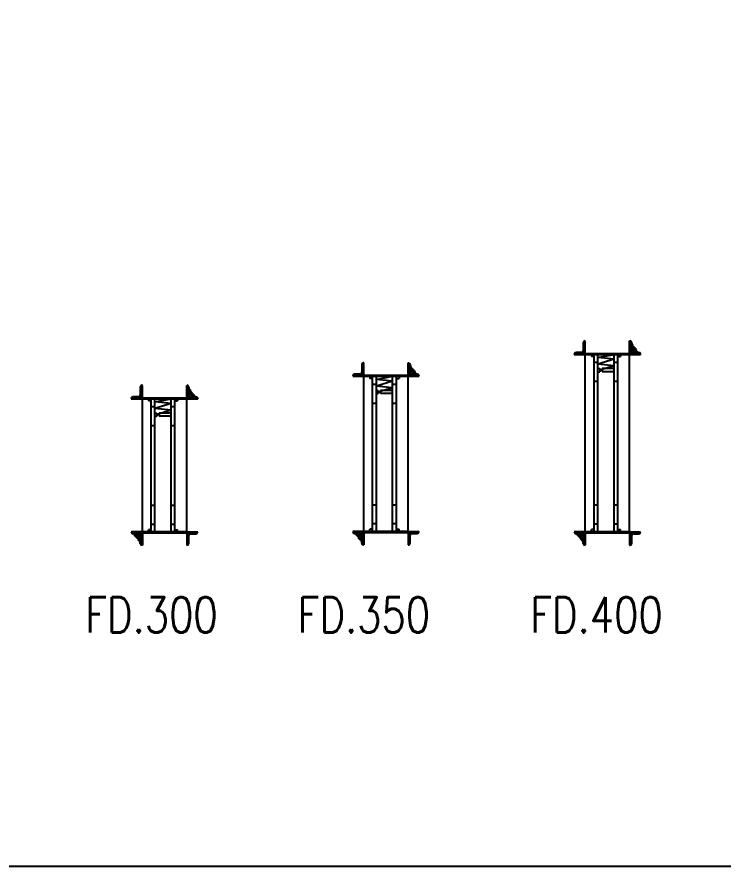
# Model space of a CAD drawing. Extents: x 462150 to 608263, y 35809 to 85242.
# Drawn here: x 484793 to 486387, y 71739 to 73656 of the extents above; entities that cross this region are included whole.
import ezdxf

# ---------------------------------------------------------------- set-up
doc = ezdxf.new("R2010")
doc.units = 0
doc.header["$LTSCALE"] = 500
doc.header["$MEASUREMENT"] = 0
doc.layers.add('AC-FD.', color=241, linetype='Continuous')
doc.layers.add('AC-TEXT', color=7, linetype='Continuous')
doc.styles.add('ROMANS', font='romans.shx', dxfattribs={"width": 0.8, "height": 100})
pattern_1 = [(225, (-177025.4005337946, 117432.7646423822), (-1.171976644324376, 1.171976644324376), [])]
pattern_2 = [(315, (177025.4005337946, 117432.7646423822), (1.171976644324376, 1.171976644324376), [])]
pattern_3 = [(315, (21194.38208572977, -103490.3835309405), (2.166381069811726, 2.166381069811724), [])]

# ---------------------------------------------------------------- blocks, each defined once
blk = doc.blocks.new('FD300')
h = blk.add_hatch()
h.set_pattern_fill('ANSI31', color=256, scale=13.25940212150434, angle=89.99999999999999, style=0)
h.set_pattern_definition([(45, (177025.4005337946, -117132.7646423823), (1.171976644324376, -1.171976644324376), [])])
edge = h.paths.add_edge_path()
edge.add_arc((-70.76650232222164, 300.4769709886168), 4.162597851494696, 450, 540, ccw=False)
edge.add_line((-50.01961132205906, 299.9999999999854), (-74.92910017370014, 299.9999999999709))
edge.add_line((-58.8217605064856, 304.6395688400807), (-70.76650232222164, 304.6395688400807))
edge.add_line((-74.92910017370014, 300.4769709886168), (-74.92910017370014, 299.9999999999709))
edge.add_line((-50.01959381491179, 299.9999999999709), (-50.01959381491179, 330.5157087067491))
edge.add_line((-54.65916265494889, 326.3805279912631), (-54.65916265494889, 308.8021666915592))
edge.add_arc((-58.8217605064856, 308.8021666915592), 4.162597851494696, 270, 360, ccw=False)
edge.add_arc((-50.49656480352861, 326.3805279913213), 4.162597851494696, 450, 540, ccw=False)
h = blk.add_hatch()
h.set_pattern_fill('ANSI31', color=256, scale=13.25940212150434, angle=89.99999999999999, style=0)
h.set_pattern_definition([(135, (-177025.4005337946, -117132.7646423823), (-1.171976644324376, -1.171976644324376), [])])
edge = h.paths.add_edge_path()
edge.add_arc((70.76650232216343, 300.4769709886168), 4.162597851494696, 0, 90)
edge.add_line((50.01961132200086, 299.9999999999854), (74.92910017364191, 299.9999999999709))
edge.add_line((58.82176050642738, 304.6395688400807), (70.76650232216343, 304.6395688400807))
edge.add_line((74.92910017364191, 300.4769709886168), (74.92910017364191, 299.9999999999709))
edge.add_line((50.01959381485359, 299.9999999999709), (50.01959381485359, 330.5157087067491))
edge.add_line((54.65916265489068, 326.3805279912631), (54.65916265489068, 308.8021666915592))
edge.add_arc((58.82176050642738, 308.8021666915592), 4.162597851494696, 180, 270)
edge.add_arc((50.49656480347039, 326.3805279913213), 4.162597851494696, 0, 90)
h = blk.add_hatch()
h.set_pattern_fill('ANSI31', color=256, scale=24.50980392156863, angle=-90.00000000000001, style=0)
h.set_pattern_definition([(45, (21194.38208572974, 103790.3835309404), (2.166381069811726, -2.166381069811724), [])])
h.paths.add_polyline_path([(50.01959381485359, 302.4509803921974), (50.01961132200086, 299.9999999999854), (-48.01957534020765, 299.9999999999854), (-48.01959381491179, 302.4509803921974)])
h = blk.add_hatch()
h.set_pattern_fill('ANSI31', color=256, scale=13.25940212150434, angle=89.99999999999999, style=0)
h.set_pattern_definition(pattern_2)
edge = h.paths.add_edge_path()
edge.add_arc((-70.76650232222164, -0.4769709886750207), 4.162597851494696, -180, -90)
edge.add_line((-50.01961132205906, -4.36557e-11), (-74.92910017370014, -2.91038e-11))
edge.add_line((-58.8217605064856, -4.639568840138963), (-70.76650232222164, -4.639568840138963))
edge.add_line((-74.92910017370014, -0.4769709886750207), (-74.92910017370014, -2.910377494558247e-11))
edge.add_line((-50.01959381491179, -2.91038e-11), (-50.01959381491179, -30.51570870680734))
edge.add_line((-54.65916265494889, -26.38052799132129), (-54.65916265494889, -8.802166691617458))
edge.add_arc((-58.8217605064856, -8.802166691617456), 4.162597851494696, 0, 90)
edge.add_arc((-50.49656480352861, -26.3805279913795), 4.162597851494696, -180, -90)
h = blk.add_hatch()
h.set_pattern_fill('ANSI31', color=256, scale=24.50980392156863, angle=-90.00000000000001, style=0)
h.set_pattern_definition([(315, (21194.38208572974, -103490.3835309405), (2.166381069811726, 2.166381069811724), [])])
h.paths.add_polyline_path([(50.01959381485359, -2.450980392226483), (50.01961132200086, -1.45519e-11), (-48.01957534020765, -1.45519e-11), (-48.01959381491179, -2.450980392226483)])
h = blk.add_hatch()
h.set_pattern_fill('ANSI31', color=256, scale=13.25940212150434, angle=89.99999999999999, style=0)
h.set_pattern_definition(pattern_1)
edge = h.paths.add_edge_path()
edge.add_arc((70.76650232216343, -0.4769709886750207), 4.162597851494696, 270, 360, ccw=False)
edge.add_line((50.01961132200086, -4.36557e-11), (74.92910017364191, -2.91038e-11))
edge.add_line((58.82176050642738, -4.639568840138963), (70.76650232216343, -4.639568840138963))
edge.add_line((74.92910017364191, -0.4769709886750207), (74.92910017364191, -2.910377494558247e-11))
edge.add_line((50.01959381485359, -2.91038e-11), (50.01959381485359, -30.51570870680734))
edge.add_line((54.65916265489068, -26.38052799132129), (54.65916265489068, -8.802166691617458))
edge.add_arc((58.82176050642738, -8.802166691617456), 4.162597851494696, 90, 180, ccw=False)
edge.add_arc((50.49656480347039, -26.3805279913795), 4.162597851494696, 270, 360, ccw=False)
for p, q in [((-54.65916265494889, 326.3805279912631), (-54.65916265494889, 308.8021666915592)), ((-50.01959381491179, 330.5431258427852), (-50.49656480344129, 330.5431258427852)), ((-50.01959381491179, 299.9999999999709), (-50.01959381491179, 330.5157087067491)), ((50.01959381485359, 330.5431258427852), (50.49656480341218, 330.5431258427852)), ((50.01959381485359, 299.9999999999709), (50.01959381485359, 330.5157087067491)), ((54.65916265489068, 326.3805279912631), (54.65916265489068, 308.8021666915592)), ((-74.92910017370014, 300.4769709886168), (-74.92910017370014, 299.9999999999709)), ((-74.92910017372924, 300.0000000000728), (50.01961132322321, 299.9998220735724)), ((-50.01959381491179, 299.9999999999709), (-74.92910017370014, 299.9999999999709)), ((-58.8217605064856, 304.6395688400807), (-70.76650232222164, 304.6395688400807)), ((-50.01959381491179, 302.4509803921828), (50.01959381485359, 302.4509803921974)), ((-50.01959381491179, 302.4509803921974), (-50.01957534020767, 299.9999999999709)), ((-50.01959381491179, 300.0000000000291), (-50.01959381491179, 302.4509803922265)), ((-50.01959381491179, -2.91038e-11), (-50.01959381491179, 299.9999999999709)), ((-36.11565319943475, 300.0000000000582), (-36.11565319943475, 295.316626425978)), ((-30.17899491707794, 295.316626425978), (-36.11565319943475, 295.316626425978)), ((-30.17899491707794, -2.91038e-11), (-30.17899491707794, 299.9999999999709)), ((-21.60491200257093, -2.91038e-11), (-21.60491200257093, 299.9999999999709)), ((-21.60491200257093, 293.0747226449894), (15.0722191510722, 299.9999999999709)), ((15.0722191510722, 289.4493611358484), (-21.60491200257093, 293.0747226449894)), ((15.0722191510722, 289.4493611358484), (-21.60491200257093, 278.0417985333916)), ((15.07221915101399, -2.91038e-11), (15.0722191510722, 299.9999999999709)), ((23.64630206563743, -2.91038e-11), (23.64630206563743, 299.9999999999709)), ((23.64630206563743, 295.316626425978), (29.58296034802334, 295.316626425978)), ((29.58296034802334, 300.0000000000582), (29.58296034802334, 295.316626425978)), ((50.01959381485359, 302.4509803921974), (50.01961132200086, 299.9999999999709)), ((50.01959381485359, -2.91038e-11), (50.01959381485359, 299.9999999999709)), ((50.01961132200086, 299.9999999999854), (74.92910017364191, 299.9999999999709)), ((58.82176050642738, 304.6395688400807), (70.76650232216343, 304.6395688400807)), ((74.92910017364191, 300.4769709886168), (74.92910017364191, 299.9999999999709)), ((-30.17899491707794, 282.4626584725338), (-21.60491200257093, 282.4626584725338)), ((15.0722191510722, 274.4164370242506), (-21.60491200257093, 278.0417985333916)), ((15.0722191510722, 274.4164370242506), (-17.28810472774785, 264.4289529459347)), ((15.07221915101399, 282.4626584725338), (23.64630206563743, 282.4626584725338)), ((-21.60491200257093, 267.9573395659099), (-17.28810472774785, 267.9573395659099)), ((-21.60491200257093, 260.9005663259595), (-17.28810472774785, 260.9005663259595)), ((-17.28810472774785, 267.9573395659099), (-17.28810472774785, 260.9005663259595)), ((-12.19224223977653, 264.4289529459347), (-17.28810472774785, 264.4289529459347)), ((-12.19224223977653, 267.9573395659099), (-12.19224223974743, 260.9005663259595)), ((15.0722191510722, 267.9573395658954), (-12.19224223977653, 267.9573395659099)), ((15.0722191510722, 260.9005663259595), (-12.19224223974743, 260.9005663259595)), ((-30.17899491707794, 239.7118254357774), (-21.60491200257093, 239.7118254357774)), ((15.07221915101399, 239.7118254357774), (23.64630206563743, 239.7118254357774)), ((-30.17899491707794, 60.28817456416437), (-21.60491200257093, 60.28817456416437)), ((15.07221915101399, 60.28817456416437), (23.64630206563743, 60.28817456416437)), ((50.01959381488268, 0), (-50.01959381491179, 0)), ((-36.11565319943475, -1.164153e-10), (-36.11565319943475, 4.683373573978316)), ((-30.17899491707794, 4.683373573978316), (-36.11565319943475, 4.683373573978316)), ((-30.17899491707794, 17.53734152742254), (-21.60491200257093, 17.53734152742254)), ((15.07221915101399, 17.53734152742254), (23.64630206563743, 17.53734152742254)), ((23.64630206563743, 4.683373573978316), (29.58296034802334, 4.683373573978316)), ((29.58296034802334, -1.164153e-10), (29.58296034802334, 4.683373573978316)), ((-74.92910017370014, -0.4769709886750207), (-74.92910017370014, -2.91038e-11)), ((-50.01959381491179, -2.91038e-11), (-74.92910017370014, -2.91038e-11)), ((-58.8217605064856, -4.639568840138963), (-70.76650232222164, -4.639568840138963)), ((-54.65916265494889, -26.38052799132129), (-54.65916265494889, -8.802166691617456)), ((-50.01959381491179, -2.450980392241035), (-50.01957534020767, -2.91038e-11)), ((-50.01959381491179, -8.73115e-11), (-50.01959381491179, -2.450980392270139)), ((-50.01959381491179, -2.91038e-11), (-50.01959381491179, -30.51570870680734)), ((-50.01959381491179, -2.450980392211931), (50.01959381485359, -2.450980392241035)), ((50.01959381485359, -2.450980392241035), (50.01961132200086, -2.91038e-11)), ((50.01959381485359, -2.91038e-11), (50.01959381485359, -30.51570870680734)), ((50.01961132200086, -4.36557e-11), (74.92910017364191, -2.91038e-11)), ((54.65916265489068, -26.38052799132129), (54.65916265489068, -8.802166691617456)), ((58.82176050642738, -4.639568840138963), (70.76650232216343, -4.639568840138963)), ((74.92910017364191, -0.4769709886750207), (74.92910017364191, -2.91038e-11)), ((-50.01959381491179, -30.54312584284344), (-50.49656480344129, -30.54312584284344)), ((50.01959381485359, -30.54312584284344), (50.49656480341218, -30.54312584284344))]:
    blk.add_line(p, q)
for centre, start, end in [((-50.49656480344129, 326.3805279913213), 90, 180), ((50.49656480347039, 326.3805279913213), 0, 90), ((-58.82176050642738, 308.8021666915592), 270, 0), ((58.82176050642738, 308.8021666915592), 180, 270), ((-70.76650232222164, 300.4769709886168), 90, 180), ((70.76650232216343, 300.4769709886168), 0, 90), ((-70.76650232222164, -0.4769709886750207), 180, 270), ((-58.82176050642738, -8.802166691617456), 0, 90), ((58.82176050642738, -8.802166691617456), 90, 180), ((70.76650232216343, -0.4769709886750207), 270, 0), ((-50.49656480344129, -26.3805279913795), 180, 270), ((50.49656480347039, -26.3805279913795), 270, 0)]:
    blk.add_arc(centre, 4.162597851494696, start, end)
blk = doc.blocks.new('FD350')
h = blk.add_hatch()
h.set_pattern_fill('ANSI31', color=256, scale=13.25940212150434, angle=89.99999999999999, style=0)
h.set_pattern_definition([(45, (177025.4005337946, -117082.7646423823), (1.171976644324376, -1.171976644324376), [])])
edge = h.paths.add_edge_path()
edge.add_arc((-70.76650232219255, 350.4769709886168), 4.162597851494696, 450, 540, ccw=False)
edge.add_line((-50.01961132202996, 349.9999999999853), (-74.92910017367103, 349.9999999999708))
edge.add_line((-58.82176050645648, 354.6395688400807), (-70.76650232219255, 354.6395688400807))
edge.add_line((-74.92910017367103, 350.4769709886168), (-74.92910017367103, 349.9999999999708))
edge.add_line((-50.01959381488268, 349.9999999999708), (-50.01959381488268, 380.5157087067491))
edge.add_line((-54.65916265491978, 376.3805279912631), (-54.65916265491978, 358.8021666915592))
edge.add_arc((-58.82176050645648, 358.8021666915592), 4.162597851494696, 270, 360, ccw=False)
edge.add_arc((-50.49656480349949, 376.3805279913213), 4.162597851494696, 450, 540, ccw=False)
h = blk.add_hatch()
h.set_pattern_fill('ANSI31', color=256, scale=13.25940212150434, angle=89.99999999999999, style=0)
h.set_pattern_definition([(135, (-177025.4005337946, -117082.7646423823), (-1.171976644324376, -1.171976644324376), [])])
edge = h.paths.add_edge_path()
edge.add_arc((70.76650232219255, 350.4769709886168), 4.162597851494696, 0, 90)
edge.add_line((50.01961132202996, 349.9999999999853), (74.92910017367103, 349.9999999999708))
edge.add_line((58.82176050645648, 354.6395688400807), (70.76650232219255, 354.6395688400807))
edge.add_line((74.92910017367103, 350.4769709886168), (74.92910017367103, 349.9999999999708))
edge.add_line((50.01959381488268, 349.9999999999708), (50.01959381488268, 380.5157087067491))
edge.add_line((54.65916265491978, 376.3805279912631), (54.65916265491978, 358.8021666915592))
edge.add_arc((58.82176050645648, 358.8021666915592), 4.162597851494696, 180, 270)
edge.add_arc((50.49656480349949, 376.3805279913213), 4.162597851494696, 0, 90)
h = blk.add_hatch()
h.set_pattern_fill('ANSI31', color=256, scale=24.50980392156863, angle=-90.00000000000001, style=0)
h.set_pattern_definition([(45, (21194.38208572977, 103840.3835309404), (2.166381069811726, -2.166381069811724), [])])
h.paths.add_polyline_path([(50.01959381488268, 352.4509803921973), (50.01961132202996, 349.9999999999853), (-48.01957534017857, 349.9999999999853), (-48.01959381488268, 352.4509803921973)])
h = blk.add_hatch()
h.set_pattern_fill('ANSI31', color=256, scale=13.25940212150434, angle=89.99999999999999, style=0)
h.set_pattern_definition(pattern_2)
edge = h.paths.add_edge_path()
edge.add_arc((-70.76650232219255, -0.4769709886750207), 4.162597851494696, -180, -90)
edge.add_line((-50.01961132202996, -4.36557e-11), (-74.92910017367103, -2.91038e-11))
edge.add_line((-58.82176050645648, -4.639568840138963), (-70.76650232219255, -4.639568840138963))
edge.add_line((-74.92910017367103, -0.4769709886750207), (-74.92910017367103, -2.910377494558247e-11))
edge.add_line((-50.01959381488268, -2.91038e-11), (-50.01959381488268, -30.51570870680734))
edge.add_line((-54.65916265491978, -26.38052799132129), (-54.65916265491978, -8.802166691617458))
edge.add_arc((-58.82176050645648, -8.802166691617456), 4.162597851494696, 0, 90)
edge.add_arc((-50.49656480349949, -26.3805279913795), 4.162597851494696, -180, -90)
h = blk.add_hatch()
h.set_pattern_fill('ANSI31', color=256, scale=24.50980392156863, angle=-90.00000000000001, style=0)
h.set_pattern_definition(pattern_3)
h.paths.add_polyline_path([(50.01959381488268, -2.450980392226483), (50.01961132202996, -1.45519e-11), (-48.01957534017857, -1.45519e-11), (-48.01959381488268, -2.450980392226483)])
h = blk.add_hatch()
h.set_pattern_fill('ANSI31', color=256, scale=13.25940212150434, angle=89.99999999999999, style=0)
h.set_pattern_definition(pattern_1)
edge = h.paths.add_edge_path()
edge.add_arc((70.76650232219255, -0.4769709886750207), 4.162597851494696, 270, 360, ccw=False)
edge.add_line((50.01961132202996, -4.36557e-11), (74.92910017367103, -2.91038e-11))
edge.add_line((58.82176050645648, -4.639568840138963), (70.76650232219255, -4.639568840138963))
edge.add_line((74.92910017367103, -0.4769709886750207), (74.92910017367103, -2.910377494558247e-11))
edge.add_line((50.01959381488268, -2.91038e-11), (50.01959381488268, -30.51570870680734))
edge.add_line((54.65916265491978, -26.38052799132129), (54.65916265491978, -8.802166691617458))
edge.add_arc((58.82176050645648, -8.802166691617456), 4.162597851494696, 90, 180, ccw=False)
edge.add_arc((50.49656480349949, -26.3805279913795), 4.162597851494696, 270, 360, ccw=False)
for p, q in [((-54.65916265491978, 376.3805279912631), (-54.65916265491978, 358.8021666915592)), ((-50.01959381488268, 380.5431258427852), (-50.49656480341218, 380.5431258427852)), ((-50.01959381488268, 349.9999999999708), (-50.01959381488268, 380.5157087067491)), ((50.01959381488268, 380.5431258427852), (50.49656480344129, 380.5431258427852)), ((50.01959381488268, 349.9999999999708), (50.01959381488268, 380.5157087067491)), ((54.65916265491978, 376.3805279912631), (54.65916265491978, 358.8021666915592)), ((-74.92910017367103, 350.4769709886168), (-74.92910017367103, 349.9999999999708)), ((-74.92910017370014, 350.0000000000728), (50.01961132325233, 349.9998220735724)), ((-50.01959381488268, 349.9999999999708), (-74.92910017367103, 349.9999999999708)), ((-58.82176050645648, 354.6395688400807), (-70.76650232219255, 354.6395688400807)), ((-50.01959381488268, 352.4509803921828), (50.01959381488268, 352.4509803921973)), ((-50.01959381488268, 352.4509803921973), (-50.01957534017857, 349.9999999999708)), ((-50.01959381488268, 350.0000000000292), (-50.01959381488268, 352.4509803922265)), ((-50.01959381488268, -2.91038e-11), (-50.01959381488268, 349.9999999999708)), ((-36.11565319940564, 350.0000000000582), (-36.11565319940564, 345.316626425978)), ((-30.17899491704884, 345.316626425978), (-36.11565319940564, 345.316626425978)), ((-30.17899491704884, -2.91038e-11), (-30.17899491704884, 349.9999999999708)), ((-21.60491200254182, -2.91038e-11), (-21.60491200254182, 349.9999999999708)), ((-21.60491200254182, 343.0747226449894), (15.07221915110131, 349.9999999999708)), ((15.0722191510431, -2.91038e-11), (15.07221915110131, 349.9999999999708)), ((23.64630206566653, -2.91038e-11), (23.64630206566653, 349.9999999999708)), ((23.64630206566653, 345.316626425978), (29.58296034805244, 345.316626425978)), ((29.58296034805244, 350.0000000000582), (29.58296034805244, 345.316626425978)), ((50.01959381488268, 352.4509803921973), (50.01961132202996, 349.9999999999708)), ((50.01959381488268, -2.91038e-11), (50.01959381488268, 349.9999999999708)), ((50.01961132202996, 349.9999999999853), (74.92910017367103, 349.9999999999708)), ((58.82176050645648, 354.6395688400807), (70.76650232219255, 354.6395688400807)), ((74.92910017367103, 350.4769709886168), (74.92910017367103, 349.9999999999708)), ((-30.17899491704884, 332.4626584725338), (-21.60491200254182, 332.4626584725338)), ((15.07221915110131, 339.4493611358484), (-21.60491200254182, 343.0747226449894)), ((15.07221915110131, 339.4493611358484), (-21.60491200254182, 328.0417985333916)), ((15.07221915110131, 324.4164370242506), (-21.60491200254182, 328.0417985333916)), ((15.0722191510431, 332.4626584725338), (23.64630206566653, 332.4626584725338)), ((-21.60491200254182, 317.9573395659099), (-17.28810472771874, 317.9573395659099)), ((-21.60491200254182, 310.9005663259595), (-17.28810472771874, 310.9005663259595)), ((15.07221915110131, 324.4164370242506), (-17.28810472771874, 314.4289529459347)), ((-17.28810472771874, 317.9573395659099), (-17.28810472771874, 310.9005663259595)), ((-12.19224223974743, 314.4289529459347), (-17.28810472771874, 314.4289529459347)), ((-12.19224223974743, 317.9573395659099), (-12.19224223971832, 310.9005663259595)), ((15.07221915110131, 317.9573395658954), (-12.19224223974743, 317.9573395659099)), ((15.07221915110131, 310.9005663259595), (-12.19224223971832, 310.9005663259595)), ((-30.17899491704884, 289.7118254357774), (-21.60491200254182, 289.7118254357774)), ((15.0722191510431, 289.7118254357774), (23.64630206566653, 289.7118254357774)), ((-30.17899491704884, 60.28817456416437), (-21.60491200254182, 60.28817456416437)), ((15.0722191510431, 60.28817456416437), (23.64630206566653, 60.28817456416437)), ((50.01959381491179, 0), (-50.01959381488268, 0)), ((-36.11565319940564, -1.164153e-10), (-36.11565319940564, 4.683373573978316)), ((-30.17899491704884, 4.683373573978316), (-36.11565319940564, 4.683373573978316)), ((-30.17899491704884, 17.53734152742254), (-21.60491200254182, 17.53734152742254)), ((15.0722191510431, 17.53734152742254), (23.64630206566653, 17.53734152742254)), ((23.64630206566653, 4.683373573978316), (29.58296034805244, 4.683373573978316)), ((29.58296034805244, -1.164153e-10), (29.58296034805244, 4.683373573978316)), ((-74.92910017367103, -0.4769709886750207), (-74.92910017367103, -2.91038e-11)), ((-50.01959381488268, -2.91038e-11), (-74.92910017367103, -2.91038e-11)), ((-58.82176050645648, -4.639568840138963), (-70.76650232219255, -4.639568840138963)), ((-54.65916265491978, -26.38052799132129), (-54.65916265491978, -8.802166691617456)), ((-50.01959381488268, -2.450980392241035), (-50.01957534017857, -2.91038e-11)), ((-50.01959381488268, -8.73115e-11), (-50.01959381488268, -2.450980392270139)), ((-50.01959381488268, -2.91038e-11), (-50.01959381488268, -30.51570870680734)), ((-50.01959381488268, -2.450980392211931), (50.01959381488268, -2.450980392241035)), ((50.01959381488268, -2.450980392241035), (50.01961132202996, -2.91038e-11)), ((50.01959381488268, -2.91038e-11), (50.01959381488268, -30.51570870680734)), ((50.01961132202996, -4.36557e-11), (74.92910017367103, -2.91038e-11)), ((54.65916265491978, -26.38052799132129), (54.65916265491978, -8.802166691617456)), ((58.82176050645648, -4.639568840138963), (70.76650232219255, -4.639568840138963)), ((74.92910017367103, -0.4769709886750207), (74.92910017367103, -2.91038e-11)), ((-50.01959381488268, -30.54312584284344), (-50.49656480341218, -30.54312584284344)), ((50.01959381488268, -30.54312584284344), (50.49656480344129, -30.54312584284344))]:
    blk.add_line(p, q)
for centre, start, end in [((-50.49656480341218, 376.3805279913213), 90, 180), ((50.49656480349949, 376.3805279913213), 0, 90), ((-70.76650232219255, 350.4769709886168), 90, 180), ((-58.82176050639828, 358.8021666915592), 270, 0), ((58.82176050645648, 358.8021666915592), 180, 270), ((70.76650232219255, 350.4769709886168), 0, 90), ((-70.76650232219255, -0.4769709886750207), 180, 270), ((-58.82176050639828, -8.802166691617456), 0, 90), ((58.82176050645648, -8.802166691617456), 90, 180), ((70.76650232219255, -0.4769709886750207), 270, 0), ((-50.49656480341218, -26.3805279913795), 180, 270), ((50.49656480349949, -26.3805279913795), 270, 0)]:
    blk.add_arc(centre, 4.162597851494696, start, end)
blk = doc.blocks.new('FD400')
h = blk.add_hatch()
h.set_pattern_fill('ANSI31', color=256, scale=13.25940212150434, angle=89.99999999999999, style=0)
h.set_pattern_definition([(45, (177025.4005337946, -117032.7646423823), (1.171976644324376, -1.171976644324376), [])])
edge = h.paths.add_edge_path()
edge.add_arc((-70.76650232219255, 400.4769709886168), 4.162597851494696, 450, 540, ccw=False)
edge.add_line((-50.01961132202996, 399.9999999999855), (-74.92910017367103, 399.9999999999708))
edge.add_line((-58.82176050645648, 404.6395688400807), (-70.76650232219255, 404.6395688400807))
edge.add_line((-74.92910017367103, 400.4769709886168), (-74.92910017367103, 399.9999999999708))
edge.add_line((-50.01959381488268, 399.9999999999708), (-50.01959381488268, 430.5157087067491))
edge.add_line((-54.65916265491978, 426.380527991263), (-54.65916265491978, 408.8021666915592))
edge.add_arc((-58.82176050645648, 408.8021666915592), 4.162597851494696, 270, 360, ccw=False)
edge.add_arc((-50.49656480349949, 426.3805279913213), 4.162597851494696, 450, 540, ccw=False)
h = blk.add_hatch()
h.set_pattern_fill('ANSI31', color=256, scale=13.25940212150434, angle=89.99999999999999, style=0)
h.set_pattern_definition([(135, (-177025.4005337946, -117032.7646423823), (-1.171976644324376, -1.171976644324376), [])])
edge = h.paths.add_edge_path()
edge.add_arc((70.76650232219255, 400.4769709886168), 4.162597851494696, 0, 90)
edge.add_line((50.01961132202996, 399.9999999999855), (74.92910017367103, 399.9999999999708))
edge.add_line((58.82176050645648, 404.6395688400807), (70.76650232219255, 404.6395688400807))
edge.add_line((74.92910017367103, 400.4769709886168), (74.92910017367103, 399.9999999999708))
edge.add_line((50.01959381488268, 399.9999999999708), (50.01959381488268, 430.5157087067491))
edge.add_line((54.65916265491978, 426.380527991263), (54.65916265491978, 408.8021666915592))
edge.add_arc((58.82176050645648, 408.8021666915592), 4.162597851494696, 180, 270)
edge.add_arc((50.49656480349949, 426.3805279913213), 4.162597851494696, 0, 90)
h = blk.add_hatch()
h.set_pattern_fill('ANSI31', color=256, scale=24.50980392156863, angle=-90.00000000000001, style=0)
h.set_pattern_definition([(45, (21194.38208572977, 103890.3835309405), (2.166381069811726, -2.166381069811724), [])])
h.paths.add_polyline_path([(50.01959381488268, 402.4509803921973), (50.01961132202996, 399.9999999999855), (-48.01957534017857, 399.9999999999855), (-48.01959381488268, 402.4509803921973)])
h = blk.add_hatch()
h.set_pattern_fill('ANSI31', color=256, scale=13.25940212150434, angle=89.99999999999999, style=0)
h.set_pattern_definition(pattern_2)
edge = h.paths.add_edge_path()
edge.add_arc((-70.76650232219255, -0.4769709886750207), 4.162597851494696, -180, -90)
edge.add_line((-50.01961132202996, -4.36557e-11), (-74.92910017367103, -2.91038e-11))
edge.add_line((-58.82176050645648, -4.639568840138963), (-70.76650232219255, -4.639568840138963))
edge.add_line((-74.92910017367103, -0.4769709886750207), (-74.92910017367103, -2.910377494558247e-11))
edge.add_line((-50.01959381488268, -2.91038e-11), (-50.01959381488268, -30.51570870680734))
edge.add_line((-54.65916265491978, -26.38052799132129), (-54.65916265491978, -8.802166691617458))
edge.add_arc((-58.82176050645648, -8.802166691617456), 4.162597851494696, 0, 90)
edge.add_arc((-50.49656480349949, -26.3805279913795), 4.162597851494696, -180, -90)
h = blk.add_hatch()
h.set_pattern_fill('ANSI31', color=256, scale=24.50980392156863, angle=-90.00000000000001, style=0)
h.set_pattern_definition(pattern_3)
h.paths.add_polyline_path([(50.01959381488268, -2.450980392226483), (50.01961132202996, -1.45519e-11), (-48.01957534017857, -1.45519e-11), (-48.01959381488268, -2.450980392226483)])
h = blk.add_hatch()
h.set_pattern_fill('ANSI31', color=256, scale=13.25940212150434, angle=89.99999999999999, style=0)
h.set_pattern_definition(pattern_1)
edge = h.paths.add_edge_path()
edge.add_arc((70.76650232219255, -0.4769709886750207), 4.162597851494696, 270, 360, ccw=False)
edge.add_line((50.01961132202996, -4.36557e-11), (74.92910017367103, -2.91038e-11))
edge.add_line((58.82176050645648, -4.639568840138963), (70.76650232219255, -4.639568840138963))
edge.add_line((74.92910017367103, -0.4769709886750207), (74.92910017367103, -2.910377494558247e-11))
edge.add_line((50.01959381488268, -2.91038e-11), (50.01959381488268, -30.51570870680734))
edge.add_line((54.65916265491978, -26.38052799132129), (54.65916265491978, -8.802166691617458))
edge.add_arc((58.82176050645648, -8.802166691617456), 4.162597851494696, 90, 180, ccw=False)
edge.add_arc((50.49656480349949, -26.3805279913795), 4.162597851494696, 270, 360, ccw=False)
for p, q in [((-54.65916265491978, 426.380527991263), (-54.65916265491978, 408.8021666915592)), ((-50.01959381488268, 430.5431258427852), (-50.49656480341218, 430.5431258427852)), ((-50.01959381488268, 399.9999999999708), (-50.01959381488268, 430.5157087067491)), ((50.01959381488268, 430.5431258427852), (50.49656480344129, 430.5431258427852)), ((50.01959381488268, 399.9999999999708), (50.01959381488268, 430.5157087067491)), ((54.65916265491978, 426.380527991263), (54.65916265491978, 408.8021666915592)), ((-58.82176050645648, 404.6395688400807), (-70.76650232219255, 404.6395688400807)), ((-50.01959381488268, 402.4509803921828), (50.01959381488268, 402.4509803921973)), ((-50.01959381488268, 402.4509803921973), (-50.01957534017857, 399.9999999999708)), ((-50.01959381488268, 400.0000000000292), (-50.01959381488268, 402.4509803922264)), ((50.01959381488268, 402.4509803921973), (50.01961132202996, 399.9999999999708)), ((58.82176050645648, 404.6395688400807), (70.76650232219255, 404.6395688400807)), ((-74.92910017367103, 400.4769709886168), (-74.92910017367103, 399.9999999999708)), ((-74.92910017370014, 400.0000000000727), (50.01961132325233, 399.9998220735724)), ((-50.01959381488268, 399.9999999999708), (-74.92910017367103, 399.9999999999708)), ((-50.01959381488268, -2.91038e-11), (-50.01959381488268, 399.9999999999708)), ((-36.11565319940564, 400.0000000000582), (-36.11565319940564, 395.316626425978)), ((-30.17899491704884, 395.316626425978), (-36.11565319940564, 395.316626425978)), ((-30.17899491704884, -2.91038e-11), (-30.17899491704884, 399.9999999999708)), ((-21.60491200254182, -2.91038e-11), (-21.60491200254182, 399.9999999999708)), ((-21.60491200254182, 393.0747226449894), (15.07221915110131, 399.9999999999708)), ((15.07221915110131, 389.4493611358484), (-21.60491200254182, 393.0747226449894)), ((15.07221915110131, 389.4493611358484), (-21.60491200254182, 378.0417985333917)), ((15.0722191510431, -2.91038e-11), (15.07221915110131, 399.9999999999708)), ((23.64630206566653, -2.91038e-11), (23.64630206566653, 399.9999999999708)), ((23.64630206566653, 395.316626425978), (29.58296034805244, 395.316626425978)), ((29.58296034805244, 400.0000000000582), (29.58296034805244, 395.316626425978)), ((50.01959381488268, -2.91038e-11), (50.01959381488268, 399.9999999999708)), ((50.01961132202996, 399.9999999999855), (74.92910017367103, 399.9999999999708)), ((74.92910017367103, 400.4769709886168), (74.92910017367103, 399.9999999999708)), ((-30.17899491704884, 382.4626584725338), (-21.60491200254182, 382.4626584725338)), ((15.07221915110131, 374.4164370242506), (-21.60491200254182, 378.0417985333917)), ((-21.60491200254182, 367.9573395659099), (-17.28810472771874, 367.9573395659099)), ((15.07221915110131, 374.4164370242506), (-17.28810472771874, 364.4289529459347)), ((-17.28810472771874, 367.9573395659099), (-17.28810472771874, 360.9005663259595)), ((-12.19224223974743, 364.4289529459347), (-17.28810472771874, 364.4289529459347)), ((-12.19224223974743, 367.9573395659099), (-12.19224223971832, 360.9005663259595)), ((15.07221915110131, 367.9573395658954), (-12.19224223974743, 367.9573395659099)), ((15.0722191510431, 382.4626584725338), (23.64630206566653, 382.4626584725338)), ((-21.60491200254182, 360.9005663259595), (-17.28810472771874, 360.9005663259595)), ((15.07221915110131, 360.9005663259595), (-12.19224223971832, 360.9005663259595)), ((-30.17899491704884, 339.7118254357774), (-21.60491200254182, 339.7118254357774)), ((15.0722191510431, 339.7118254357774), (23.64630206566653, 339.7118254357774)), ((-30.17899491704884, 60.28817456416437), (-21.60491200254182, 60.28817456416437)), ((15.0722191510431, 60.28817456416437), (23.64630206566653, 60.28817456416437)), ((50.01959381491179, 0), (-50.01959381488268, 0)), ((-36.11565319940564, -1.164153e-10), (-36.11565319940564, 4.683373573978316)), ((-30.17899491704884, 4.683373573978316), (-36.11565319940564, 4.683373573978316)), ((-30.17899491704884, 17.53734152742254), (-21.60491200254182, 17.53734152742254)), ((15.0722191510431, 17.53734152742254), (23.64630206566653, 17.53734152742254)), ((23.64630206566653, 4.683373573978316), (29.58296034805244, 4.683373573978316)), ((29.58296034805244, -1.164153e-10), (29.58296034805244, 4.683373573978316)), ((-74.92910017367103, -0.4769709886750207), (-74.92910017367103, -2.91038e-11)), ((-50.01959381488268, -2.91038e-11), (-74.92910017367103, -2.91038e-11)), ((-58.82176050645648, -4.639568840138963), (-70.76650232219255, -4.639568840138963)), ((-54.65916265491978, -26.38052799132129), (-54.65916265491978, -8.802166691617456)), ((-50.01959381488268, -2.450980392241035), (-50.01957534017857, -2.91038e-11)), ((-50.01959381488268, -8.73115e-11), (-50.01959381488268, -2.450980392270139)), ((-50.01959381488268, -2.91038e-11), (-50.01959381488268, -30.51570870680734)), ((-50.01959381488268, -2.450980392211931), (50.01959381488268, -2.450980392241035)), ((50.01959381488268, -2.450980392241035), (50.01961132202996, -2.91038e-11)), ((50.01959381488268, -2.91038e-11), (50.01959381488268, -30.51570870680734)), ((50.01961132202996, -4.36557e-11), (74.92910017367103, -2.91038e-11)), ((54.65916265491978, -26.38052799132129), (54.65916265491978, -8.802166691617456)), ((58.82176050645648, -4.639568840138963), (70.76650232219255, -4.639568840138963)), ((74.92910017367103, -0.4769709886750207), (74.92910017367103, -2.91038e-11)), ((-50.01959381488268, -30.54312584284344), (-50.49656480341218, -30.54312584284344)), ((50.01959381488268, -30.54312584284344), (50.49656480344129, -30.54312584284344))]:
    blk.add_line(p, q)
for centre, start, end in [((-50.49656480341218, 426.3805279913213), 90, 180), ((50.49656480349949, 426.3805279913213), 0, 90), ((-70.76650232219255, 400.4769709886168), 90, 180), ((-58.82176050639828, 408.8021666915592), 270, 0), ((58.82176050645648, 408.8021666915592), 180, 270), ((70.76650232219255, 400.4769709886168), 0, 90), ((-70.76650232219255, -0.4769709886750207), 180, 270), ((-58.82176050639828, -8.802166691617456), 0, 90), ((58.82176050645648, -8.802166691617456), 90, 180), ((70.76650232219255, -0.4769709886750207), 270, 0), ((-50.49656480341218, -26.3805279913795), 180, 270), ((50.49656480349949, -26.3805279913795), 270, 0)]:
    blk.add_arc(centre, 4.162597851494696, start, end)

msp = doc.modelspace()

# ---------------------------------------------------------------- linework, layer by layer
msp.add_lwpolyline([(482908.2861914238, 71739.39531512043), (502801.4174745508, 71739.39531512043), (502801.4174745508, 75571.9747334076), (482908.2861914238, 75571.9747334076)], close=True)

# ---------------------------------------------------------------- block references
at = {"layer": 'AC-FD.'}
for name, p in [('FD400', (486125.6501575357, 72494.01301395599)), ('FD350', (485625.6501575357, 72494.62545961761)), ('FD300', (485125.6954588003, 72493.77452846165))]:
    msp.add_blockref(name, p, dxfattribs=at)

# ---------------------------------------------------------------- texts
at = {"layer": 'AC-TEXT', "style": 'ROMANS', "width": 0.8}
for s, p in [('FD.300', (484946.6782703229, 72266.19784649607)), ('FD.350', (485426.2625728016, 72266.19784649607)), ('FD.400', (485951.2811394299, 72266.19784649607))]:
    msp.add_text(s, height=80, dxfattribs=at).set_placement(p)

doc.saveas('drawing.dxf')
